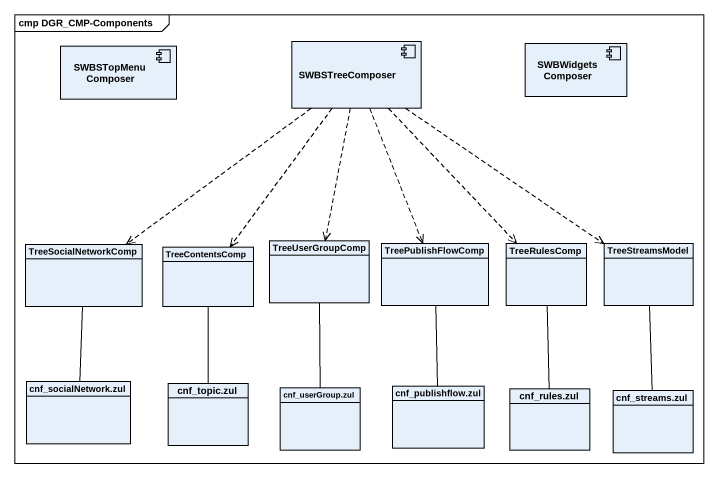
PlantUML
@startuml
mainframe cmp DGR_CMP-Components
allowmixing
hide circle
hide empty members
component SWBSTopMenuComposer
component SWBSTreeComposer
component SWBWidgetsComposer
class TreeSocialNetworkComp
class TreeContentsComp
class TreeUserGroupComp
class TreePublishFlowComp
class TreeRulesComp
class TreeStreamsModel
class "cnf_socialNetwork.zul" as cnf_socialNetwork_zul
class "cnf_topic.zul" as cnf_topic_zul
class "cnf_userGroup.zul" as cnf_userGroup_zul
class "cnf_publishflow.zul" as cnf_publishflow_zul
class "cnf_rules.zul" as cnf_rules_zul
class "cnf_streams.zul" as cnf_streams_zul
SWBSTreeComposer ..> TreeSocialNetworkComp
SWBSTreeComposer ..> TreeContentsComp
SWBSTreeComposer ..> TreeUserGroupComp
SWBSTreeComposer ..> TreePublishFlowComp
SWBSTreeComposer ..> TreeRulesComp
SWBSTreeComposer ..> TreeStreamsModel
TreeSocialNetworkComp -- cnf_socialNetwork_zul
TreeContentsComp -- cnf_topic_zul
TreeUserGroupComp -- cnf_userGroup_zul
TreePublishFlowComp -- cnf_publishflow_zul
TreeRulesComp -- cnf_rules_zul
TreeStreamsModel -- cnf_streams_zul
@enduml
